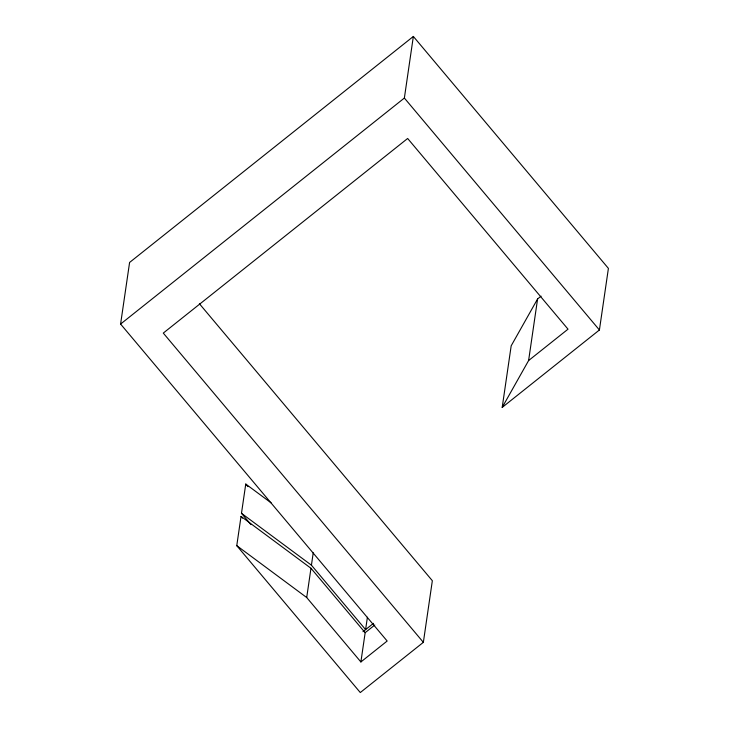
<?xml version="1.0" encoding="UTF-8"?>
<svg xmlns="http://www.w3.org/2000/svg" width="729" height="729" viewBox="0 0 729 729"><rect width="100%" height="100%" fill="white"/><g stroke="black" fill="none" stroke-linecap="round" stroke-linejoin="round"><path stroke-width="1.09" d="M360.891 661.959L365.156 632.69L310.973 568.265L241.035 516.396L236.761 545.656L306.709 597.534L360.891 661.959L387.163 641.028L120.595 324.059L129.589 262.458L413.352 36.45L608.405 268.381L599.411 329.982L502.199 407.411L511.184 345.81L537.592 298.954L541.1 296.165M251.004 524.634L241.481 513.316L245.755 484.056L271.188 502.919M306.709 597.534L310.973 568.265M367.416 617.235L365.603 629.61L311.429 565.185L313.233 552.81M120.595 324.059L404.367 98.05L413.352 36.45M236.761 545.656L360.29 692.55L423.358 642.331L432.343 580.721L199.382 303.711M502.199 407.411L528.607 360.554L537.592 298.954M528.607 360.554L568.019 329.171L407.648 138.474L163.287 333.089L423.358 642.331M362.978 631.706L373.485 623.341M365.156 632.69L374.788 625.017M241.481 513.316L311.429 565.185M404.367 98.05L599.411 329.982M245.755 484.056L247.942 486.662M241.035 516.396L242.493 518.137"/></g></svg>
